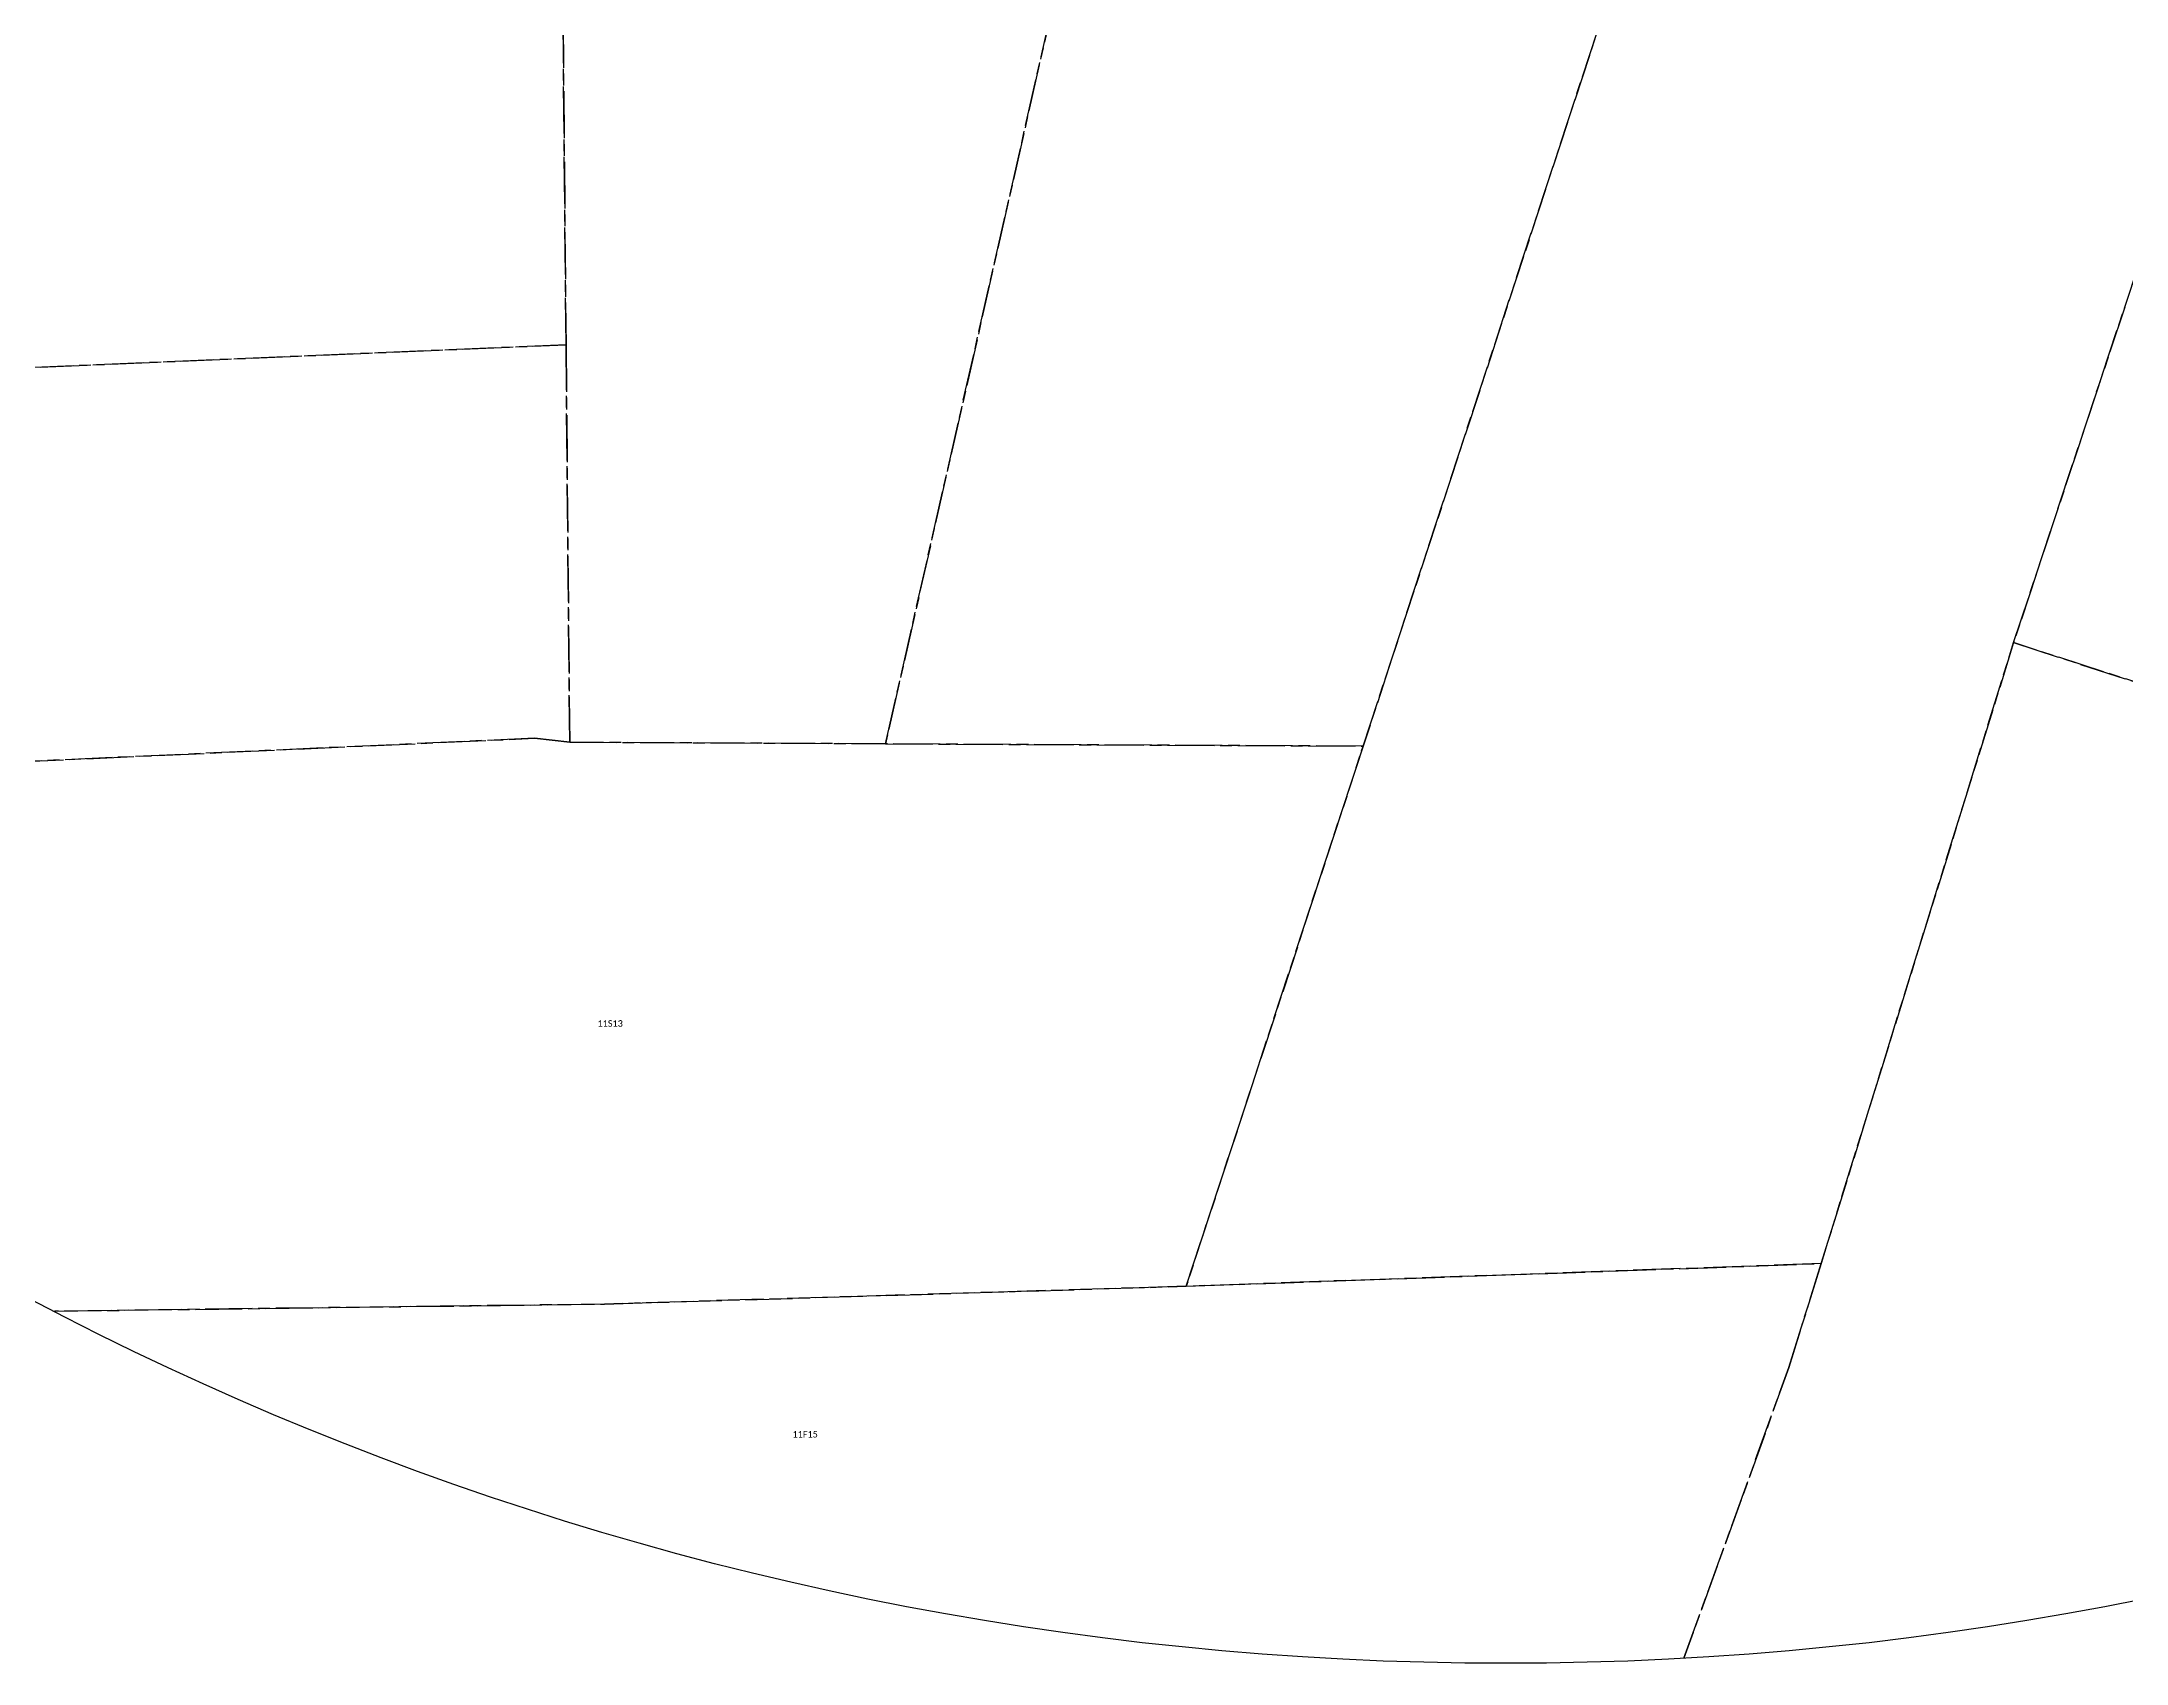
# Model space of a CAD drawing. Header units: metres. Extents: x -173 to 927, y -225 to 260.
# Drawn here: x -42.2 to 117.6, y -225.2 to -100.8 of the extents above; entities that cross this region are included whole.
import ezdxf

# ---------------------------------------------------------------- set-up
doc = ezdxf.new("R2010")
doc.units = ezdxf.units.M
doc.header["$LTSCALE"] = 0.01
doc.linetypes.add('ACAD_ISO08W100', pattern=[36, 24, -3, 6, -3])
doc.layers.add('Cadastre-Num parcellaire', color=232, linetype='Continuous')
doc.layers.add('Cadastre-Parcellaire', color=252, linetype='ACAD_ISO08W100')
doc.styles.add('Legend', font='calibri.ttf')

msp = doc.modelspace()

# ---------------------------------------------------------------- linework, layer by layer
msp.add_circle((69.996, 17.37), 242.523)
at = {"layer": 'Cadastre-Parcellaire', "ltscale": 15}
for points in [[(36.652, -92.089), (22.478, -154.665), (-1.722, -154.542), (-2.002, -124.076), (-2.278, -93.841), (-2.425, -77.893), (13.167, -30.11), (52.524, -42.801), (36.652, -92.089)], [(91.536, -55.722), (59.078, -154.85), (22.478, -154.665), (36.652, -92.089), (52.524, -42.801), (91.536, -55.722)], [(108.919, -146.91), (94.171, -194.513), (45.522, -196.248), (59.078, -154.85), (91.536, -55.722), (134.416, -69.927), (108.919, -146.91)], [(192.291, -88.584), (167.18, -165.765), (108.919, -146.91), (134.416, -69.927), (192.291, -88.584)], [(-2.278, -93.841), (-2.002, -124.076), (-101.646, -128.332), (-102.704, -98.369), (-102.957, -91.213), (-102.13, -91.191), (-36.987, -89.423), (-36.686, -95.392), (-2.278, -93.841)]]:
    msp.add_lwpolyline(points, close=True, dxfattribs=at)
for points in [[(-100.999, -154.612), (-101.646, -128.332), (-2.002, -124.076), (-1.722, -154.542), (-4.42, -154.238), (-44.117, -156.053), (-97.026, -158.474)], [(83.654, -224.768), (91.707, -202.468), (94.171, -194.513), (108.919, -146.91), (167.18, -165.765), (211.001, -179.949)], [(-43.155, -197.139), (-44.117, -156.053), (-4.42, -154.238), (-1.722, -154.542), (22.478, -154.665), (59.078, -154.85), (45.522, -196.248), (0.948, -197.615), (-41.204, -198.157)], [(-41.204, -198.157), (0.948, -197.615), (45.522, -196.248), (94.171, -194.513), (91.707, -202.468), (83.654, -224.768)]]:
    msp.add_lwpolyline(points, dxfattribs=at)

# ---------------------------------------------------------------- texts
at = {"layer": 'Cadastre-Num parcellaire', "char_height": 0.5, "attachment_point": 7, "style": 'Legend'}
for s, insert in [('11S13', (0.414, -176.358)), ('11F15', (15.354, -207.847))]:
    msp.add_mtext(s, dxfattribs=dict(at, insert=insert))

doc.saveas('drawing.dxf')
